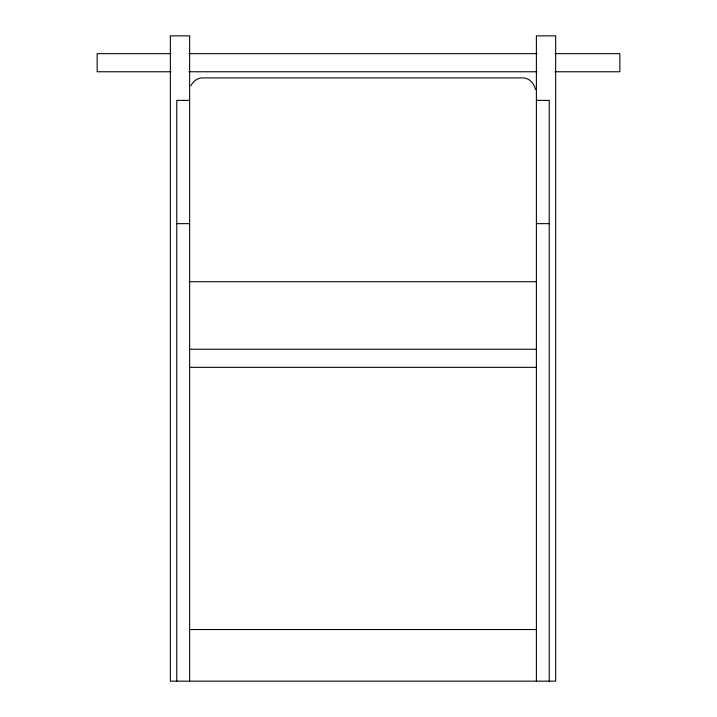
<?xml version="1.0" encoding="UTF-8"?>
<svg xmlns="http://www.w3.org/2000/svg" width="717" height="717" viewBox="0 0 717 717"><rect width="100%" height="100%" fill="white"/><g stroke="black" fill="none" stroke-linecap="round" stroke-linejoin="round"><path stroke-width="1.08" d="M190.91 85.771C192.99 81.478 197.112 78.028 202.033 77.911L523.114 77.911C529.496 78.054 534.237 83.656 535.518 89.553M171.022 53.658L97.154 53.658L97.154 71.763L171.022 71.763M188.93 53.658L537.024 53.658M554.931 53.658L619.846 53.658L619.846 71.763L554.931 71.763M188.93 71.763L537.024 71.763M189.629 100.38L176.785 100.38L176.785 681.15M536.388 100.38L549.231 100.38L549.231 681.15M176.785 223.65L189.629 223.65M536.388 223.65L549.231 223.65M189.189 281.727L535.957 281.727M189.629 349.233L536.388 349.233M189.629 367.337L536.388 367.337M189.629 629.526L536.388 629.526M536.388 681.15L536.388 35.85L555.657 35.85L555.657 681.15L170.359 681.15L170.359 35.85L189.629 35.85L189.629 681.15"/></g></svg>
